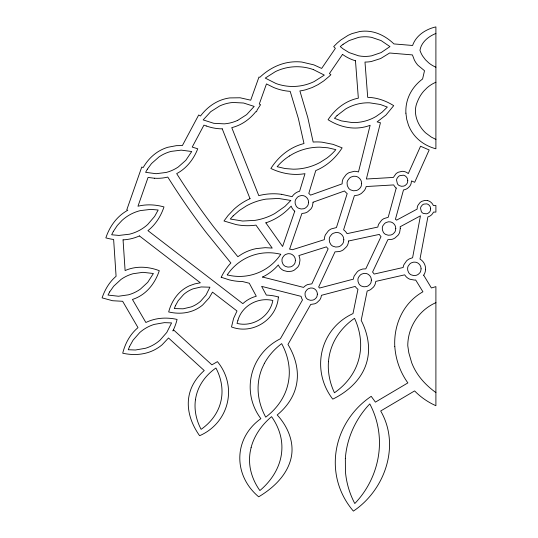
<?xml version="1.0" encoding="UTF-8"?>
<svg xmlns="http://www.w3.org/2000/svg" width="538" height="538" viewBox="0 0 538 538"><rect width="100%" height="100%" fill="white"/><g stroke="black" fill="none" stroke-linecap="round" stroke-linejoin="round"><path stroke-width="0.81" d="M425.578 269.282L425.37 266.66A11.419 11.419 0 0 0 419.983 259.06L427.885 216.915A8.413 8.413 0 0 0 433.46 212.106L435.901 212.086L435.901 205.523L433.346 205.523A8.426 8.426 0 0 0 427.589 200.566M278.375 296.942C276.895 319.552 252.638 335.019 231.495 326.949L233.62 318.348L237.002 310.991L212.497 292.141L209.121 297.924L202.678 304.972A34.566 34.566 0 0 1 194.817 309.949C186.666 313.661 177.305 313.997 168.67 311.946C170.929 303.432 175.57 295.389 182.59 289.942A34.526 34.526 0 0 1 189.605 285.725L194.803 283.869L200.358 282.8L139.396 235.906M396.224 188.085L388.207 217.278L383.964 218.596A12.542 12.542 0 0 0 381.63 220.217L378.712 224.104A10.525 10.525 0 0 0 377.864 227.049L347.037 233.653A12.354 12.354 0 0 0 343.594 229.807L354.401 195.677L358.039 195.065A12.959 12.959 0 0 0 361.516 193.31L364.374 190.459A11.446 11.446 0 0 0 365.833 187.621L366.156 186.545L393.708 184.924A8.904 8.904 0 0 0 396.217 188.092M294.77 211.178L282.591 246.485L265.833 222.813M342.504 54.446L329.424 73.558L330.883 74.721L329.155 76.403L323.748 80.922L318.072 84.634L312.168 87.546L306.088 89.651A49.361 49.361 0 0 1 299.888 90.942L307.776 117.513L313.163 142.059A53.598 53.598 0 0 1 322.114 142.187L333.035 144.345L342.134 147.856C337.339 155.428 330.957 162.059 323.291 166.753A52.347 52.347 0 0 1 315.766 170.573L308.785 193.398A11.311 11.311 0 0 1 310.527 195.146L342.141 183.855L342.215 182.147A11.453 11.453 0 0 1 343.264 178.495L346.156 174.648A13.497 13.497 0 0 1 349.048 172.651L354.327 171.299A12.266 12.266 0 0 1 358.463 171.992L370.137 125.293A42.267 42.267 0 0 1 357.427 127.983C347.064 128.562 336.775 125.233 328.072 119.725C333.829 111.01 342.007 103.673 351.879 100.007A42.267 42.267 0 0 1 358.342 98.165L355.47 60.727M237.735 120.337L246.653 114.628L254.185 106.41L243.573 103.014L232.988 102.469A39.032 39.032 0 0 0 219.632 105.993L210.708 111.696L203.176 119.913L213.794 123.31L224.38 123.861A39.032 39.032 0 0 0 237.735 120.337M435.901 33.464C428.564 36.376 421.288 42.125 419.963 50.343A26.476 26.476 0 0 0 422.713 56.14L425.491 59.799L428.712 62.865A30.262 30.262 0 0 0 435.901 67.216M154.467 178.246L148.064 177.419L137.97 206.229C146.497 204.07 155.556 204.568 163.982 206.928C160.949 216.094 155.576 224.635 147.943 230.647L242.84 303.647A31.029 31.029 0 0 1 256.29 296.243L249.289 283.244L242.45 281.515A53.706 53.706 0 0 1 229.269 279.868L221.179 277.252M281.522 194.299L292.127 196.686L292.827 195.671A12.313 12.313 0 0 1 298.005 191.777L299.612 191.252L304.992 173.66A52.26 52.26 0 0 1 296.653 174.406C287.749 174.5 278.899 172.301 270.876 168.481C276.176 160.116 283.432 152.906 292.174 148.172A51.661 51.661 0 0 1 303.99 143.538L298.355 118.468L290.184 91.346A51.11 51.11 0 0 1 273.721 87.519L266.471 83.921L259.296 104.016L260.56 104.722L257.211 109.853L256.518 111.783L255.906 111.561C251.629 116.954 246.269 121.541 240.082 124.594A40.888 40.888 0 0 1 231.757 127.627L258.785 195.637A58.79 58.79 0 0 1 281.522 194.319M427.575 200.593L424.859 200.405L421.926 201.299A9.321 9.321 0 0 0 419.922 202.685L417.925 205.348A7.936 7.936 0 0 0 417.199 207.876L417.152 209.087L396.58 220.163A11.116 11.116 0 0 0 395.443 219.248L403.493 189.941L404.932 189.605A9.993 9.993 0 0 0 407.683 188.226L409.438 186.605A8.816 8.816 0 0 0 411.059 183.673L411.516 180.923L414.69 182.295L429.176 149.968L420.548 146.235L408.288 173.592A9.247 9.247 0 0 0 402.148 171.299L398.295 172.241A10.437 10.437 0 0 0 395.928 173.828L393.379 177.432L366.371 179.019L380.44 122.738L377.111 121.904L386.002 115.024L393.708 105.663C385.941 100.754 376.943 97.553 367.703 97.351L364.986 62.058A35.427 35.427 0 0 0 371.314 61.514L380.662 58.541L389.64 53.006L412.417 54.91L414.354 60A24.869 24.869 0 0 0 417.885 65.219L424.509 70.72L422.592 78.985C416.466 83.538 411.476 89.685 408.611 96.786A38.124 38.124 0 0 0 405.894 113.162M262.517 277.016L303.553 287.406A11.446 11.446 0 0 1 307.675 284.548L311.852 283.835L328.153 248.805A11.54 11.54 0 0 1 326.465 246.848L298.839 255.577A11.211 11.211 0 0 1 299.948 260.372L299.336 264.131A10.552 10.552 0 0 1 297.716 267.151L294.474 269.995A12.018 12.018 0 0 1 291.609 271.213L287.769 271.596L283.647 270.54A10.585 10.585 0 0 1 279.027 266.344L278.321 264.918A48.763 48.763 0 0 1 262.537 277.057M206.262 126.006L203.956 125.125L192.227 147.082L197.742 148.791C193.767 159.093 186.565 168.434 176.679 173.619A731.418 731.418 0 0 0 213.902 227.177L237.85 256.727L241.616 254.232A46.335 46.335 0 0 1 256.149 248.623L265.187 247.675L272.215 248.085L255.987 225.126A59.725 59.725 0 0 1 236.081 224.581L223.996 220.99L228.051 215.516L234.117 209.127A59.059 59.059 0 0 1 250.029 198.683M313.506 69.651L324.32 75.098L314.105 81.601A49.267 49.267 0 0 1 276.061 83.551L265.247 78.097L275.463 71.588A49.267 49.267 0 0 1 313.513 69.637M435.901 139.416L431.321 137.096L425.679 132.913A31.769 31.769 0 0 1 421.368 128.051C415.894 120.525 413.372 110.492 417.414 101.716A35.024 35.024 0 0 1 423.608 91.272L427.138 87.714A33.47 33.47 0 0 1 435.901 82.22M435.901 392.579C428.161 386.983 421.193 380.158 416.21 371.953A57.875 57.875 0 0 1 411.725 362.841L408.826 352.867L407.77 345.699A47.263 47.263 0 0 1 435.928 302.632M423.662 275.18L431.395 287.971L435.901 286.626L435.901 405.706A68.306 68.306 0 0 1 414.603 390.911L380.689 410.985C400.534 445.262 385.1 489.916 353.385 511.1C322.538 475.074 332.82 422.283 371.207 396.331L375.41 402.128L407.865 382.915A70.693 70.693 0 0 1 394.811 346.566M250.036 198.697L222.221 128.797M405.894 113.162L406.721 119.349L408.476 125.193A37.465 37.465 0 0 0 414.569 135.549C420.023 142.113 427.683 146.639 435.901 148.791L435.901 26.9C425.921 29.106 416.015 35.434 412.592 45.481L393.93 43.921C387.723 37.942 380.023 33.295 371.482 31.702A35.32 35.32 0 0 0 359.687 31.54L351.913 33.632L348.099 35.347L340.695 40.088L337.138 43.121L333.695 46.591L335.376 48.359L321.65 68.434L313.842 64.869L301.825 62.045A48.864 48.864 0 0 0 285.752 62.966C275.967 65.199 267.043 70.431 259.827 77.344L258.98 77.035L250.708 100.189L240.082 97.775L229.746 97.916A40.666 40.666 0 0 0 219.941 100.539C212.167 103.726 205.529 109.295 200.513 115.986L198.69 114.991L182.382 145.569L176.356 145.663L167.775 147.291A40.068 40.068 0 0 0 157.405 152.146C151.501 156.033 146.692 161.447 143.175 167.56L141.756 167.042L126.773 209.86L127.795 210.23A42.663 42.663 0 0 0 122.442 213.721C114.527 219.753 108.958 228.482 105.852 237.87A57.653 57.653 0 0 0 113.632 239.484L116.087 276.283C109.436 281.925 104.843 289.673 102.099 297.877L112.624 300.735L122.644 301.287L138.01 327.629C130.196 334.105 125.125 343.426 122.725 353.204C132.328 355.342 142.644 355.013 151.777 351.146A40.31 40.31 0 0 0 162.12 344.771L168.508 337.992L204.238 370.548C198.683 375.45 194.057 381.476 191.232 388.355A40.834 40.834 0 0 0 188.381 400.568C187.446 413.204 192.382 425.558 199.611 435.713C229.074 422.841 237.87 386.492 217.433 361.637L211.891 364.838L173.707 330.043L172.886 330.944A54.58 54.58 0 0 0 177.089 319.438C166.733 317.097 155.475 317.716 145.879 322.504L132.442 299.464A37.485 37.485 0 0 0 141.07 295.409C149.947 289.774 156.02 280.547 159.295 270.688C148.448 266.512 135.865 265.691 125.105 270.58L123.061 239.881M394.784 346.566C393.93 330.951 398.685 314.757 409.142 302.941A53.134 53.134 0 0 1 422.922 291.791L415.679 279.975A10.343 10.343 0 0 1 414.334 280.063L409.875 279.235A10.612 10.612 0 0 1 404.704 274.837L375.82 281.381L375.161 284.165A10.578 10.578 0 0 1 373.385 287.191L370.87 289.404A12.018 12.018 0 0 1 367.945 290.789L367.185 291.004L361.18 320.366C366.573 330.89 369.606 342.861 368.241 354.717A48.615 48.615 0 0 1 363.627 370.346C357.239 383.318 345.551 392.861 332.76 399.142C310.628 370.406 319.606 328.9 352.995 313.593L357.965 289.289A10.572 10.572 0 0 1 355.221 286.424L321.448 295.308L321.004 297.4A9.697 9.697 0 0 1 319.659 300.043L316.956 302.638A11.103 11.103 0 0 1 314.528 303.849L310.722 304.434L287.964 344.441C294.057 354.468 297.944 366.129 297.326 377.965A46.524 46.524 0 0 1 294.555 391.435C291.119 400.723 284.797 408.705 277.198 414.966C287.743 426.405 294.696 442.478 291.071 458.147C287.057 475.296 273.277 488.074 258.684 496.809C232.994 475.296 233.317 438.416 260.876 418.658C240.533 391.563 250.405 353.742 280.412 338.745L302.511 299.908A10.33 10.33 0 0 1 301.105 296.357L261.636 286.371L266.344 295.093A48.561 48.561 0 0 1 278.368 296.976M280.749 254.292A49.536 49.536 0 0 1 227.278 274.898M227.251 274.891A49.536 49.536 0 0 1 280.722 254.286M222.221 128.851A46.739 46.739 0 0 1 206.283 125.959M154.467 178.226A43.289 43.289 0 0 0 167.795 177.069A725.863 725.863 0 0 0 206.115 232.423L230.863 262.947A57.848 57.848 0 0 0 221.219 277.272M355.457 60.781A42.132 42.132 0 0 1 342.538 54.405M265.846 222.866A59.106 59.106 0 0 0 289.814 207.554L291.199 206.128A10.794 10.794 0 0 0 294.757 211.192M139.409 235.933A44.412 44.412 0 0 1 123.061 239.854M425.565 269.282A10.975 10.975 0 0 1 423.682 275.194M345.349 458.416L345.43 471.597A83.383 83.383 0 0 0 354.798 503.528C371.94 485.706 381.308 460.555 379.162 435.834A83.383 83.383 0 0 0 369.794 403.904C355.752 418.591 346.808 438.107 345.349 458.416M328.469 361.691C327.629 372.357 329.902 383.123 334.448 392.767C343.217 386.688 350.588 378.517 355.235 368.873A55.555 55.555 0 0 0 360.494 349.397C361.328 338.732 359.061 327.972 354.515 318.321C345.739 324.401 338.368 332.571 333.728 342.215A55.555 55.555 0 0 0 328.469 361.691M313.069 202.221L312.47 205.967A10.572 10.572 0 0 1 310.87 208.979L307.655 211.831A12.011 12.011 0 0 1 304.811 213.061L301.905 213.492L289.605 249.155A11.164 11.164 0 0 1 292.416 249.733L324.32 239.659L324.407 238.334A11.453 11.453 0 0 1 325.463 234.723L328.335 230.91A13.497 13.497 0 0 1 331.2 228.926L336.438 227.554L347.205 193.539A11.48 11.48 0 0 1 344.542 190.963L313.069 202.221M343.822 239.766L343.432 242.194A6.873 6.873 0 0 1 342.383 244.158L340.863 245.631A7.774 7.774 0 0 1 338.415 246.808L335.705 247.043L332.867 246.189A6.873 6.873 0 0 1 330.756 244.4L329.498 241.925L329.243 238.959A6.873 6.873 0 0 1 329.875 236.774L331.61 234.467A8.097 8.097 0 0 1 333.345 233.263L335.88 232.49L338.086 232.618A7.081 7.081 0 0 1 340.756 233.801L341.812 234.736A7.539 7.539 0 0 1 343.526 237.735L343.822 239.766M361.637 183.505L361.247 185.94A6.873 6.873 0 0 1 360.198 187.896L358.678 189.376A7.774 7.774 0 0 1 356.237 190.553L353.52 190.782L350.689 189.927A6.873 6.873 0 0 1 348.57 188.139L347.313 185.664L347.057 182.705A6.873 6.873 0 0 1 347.689 180.512L349.424 178.206A8.097 8.097 0 0 1 351.159 177.009L353.695 176.229L355.9 176.356A7.081 7.081 0 0 1 358.57 177.547L359.626 178.481A7.539 7.539 0 0 1 361.341 181.474L361.637 183.505M430.656 208.818L430.38 210.519A4.741 4.741 0 0 1 429.337 212.254L428.208 213.156A5.36 5.36 0 0 1 426.466 213.801L423.514 213.478A4.795 4.795 0 0 1 421.328 211.636L420.555 208.26A4.761 4.761 0 0 1 420.992 206.747L422.195 205.146A5.568 5.568 0 0 1 423.823 204.117L426.681 203.868A4.916 4.916 0 0 1 428.907 204.998A5.198 5.198 0 0 1 430.44 207.412L430.656 208.818M295.443 260.392L295.08 262.645A6.335 6.335 0 0 1 294.104 264.461L292.699 265.819A7.189 7.189 0 0 1 290.439 266.895L287.951 267.11L285.328 266.33A6.335 6.335 0 0 1 283.008 264.165L282.067 261.75L281.986 259.652A6.322 6.322 0 0 1 282.571 257.628L284.178 255.503A7.519 7.519 0 0 1 285.779 254.393L288.112 253.674L290.143 253.795A6.537 6.537 0 0 1 292.605 254.891L293.587 255.752A6.96 6.96 0 0 1 295.167 258.516L295.443 260.392M308.57 202.261L308.207 204.514A6.335 6.335 0 0 1 307.232 206.323L305.826 207.681A7.189 7.189 0 0 1 303.566 208.764L301.078 208.979L298.456 208.193A6.335 6.335 0 0 1 296.135 206.027L295.194 203.62L295.106 201.515A6.322 6.322 0 0 1 295.698 199.497L297.306 197.365A7.519 7.519 0 0 1 298.906 196.262L301.24 195.543L303.271 195.664A6.537 6.537 0 0 1 305.732 196.753L306.714 197.621A6.96 6.96 0 0 1 308.294 200.385L308.57 202.261M317.38 294.145L317.043 296.203A5.831 5.831 0 0 1 316.149 297.864L314.858 299.108A6.638 6.638 0 0 1 312.786 300.11L310.513 300.305L308.113 299.592A5.77 5.77 0 0 1 305.981 297.615L305.12 295.402L305.046 293.466A5.77 5.77 0 0 1 305.584 291.616L307.064 289.659A6.947 6.947 0 0 1 308.536 288.65L310.668 287.991L312.524 288.099A5.992 5.992 0 0 1 314.784 289.101L315.678 289.895A6.382 6.382 0 0 1 317.131 292.43L317.38 294.145M371.395 280.083L371.032 282.336A6.335 6.335 0 0 1 370.057 284.151L368.651 285.51A7.189 7.189 0 0 1 366.391 286.586L363.896 286.801L361.28 286.021A6.335 6.335 0 0 1 358.96 283.856L358.012 281.441L357.931 279.343A6.322 6.322 0 0 1 358.516 277.319L360.124 275.194A7.519 7.519 0 0 1 361.731 274.084L364.065 273.365L366.096 273.486A6.537 6.537 0 0 1 368.557 274.582L369.532 275.443A6.96 6.96 0 0 1 371.112 278.207L371.395 280.083M395.773 228.516L395.41 230.768A6.335 6.335 0 0 1 394.435 232.577L393.029 233.936A7.189 7.189 0 0 1 390.77 235.019L388.275 235.234L385.659 234.447A6.335 6.335 0 0 1 383.338 232.281L382.39 229.874L382.31 227.769A6.322 6.322 0 0 1 382.895 225.752L384.502 223.62A7.519 7.519 0 0 1 386.109 222.517L388.443 221.797L390.474 221.918A6.537 6.537 0 0 1 392.935 223.008L393.917 223.875A6.96 6.96 0 0 1 395.497 226.639L395.773 228.516M400.272 228.495L399.667 232.248A10.552 10.552 0 0 1 398.046 235.267L394.805 238.112A12.018 12.018 0 0 1 391.94 239.336L387.871 239.692L372.558 272.08A11.506 11.506 0 0 1 374.132 274.071L403.164 267.494A10.511 10.511 0 0 1 403.91 264.703L406.513 260.93A12.509 12.509 0 0 1 409.405 258.852L412.599 257.729L420.454 215.825L400.131 226.767A10.814 10.814 0 0 1 400.272 228.495M407.77 180.694L407.468 182.57A5.279 5.279 0 0 1 406.661 184.077L405.484 185.213A5.992 5.992 0 0 1 403.608 186.114L401.53 186.289L399.344 185.637A5.279 5.279 0 0 1 397.414 183.828L396.553 180.069A5.266 5.266 0 0 1 397.044 178.387L398.382 176.612A6.268 6.268 0 0 1 399.721 175.691L403.359 175.193A5.447 5.447 0 0 1 405.41 176.101L406.224 176.82A5.797 5.797 0 0 1 407.542 179.127L407.77 180.694M421.086 268.832L420.723 271.085A6.335 6.335 0 0 1 419.754 272.901L418.342 274.259A7.189 7.189 0 0 1 416.089 275.335L413.594 275.55L410.978 274.77A6.335 6.335 0 0 1 408.651 272.598L407.71 270.19L407.629 268.092A6.322 6.322 0 0 1 408.214 266.068L409.821 263.936A7.519 7.519 0 0 1 411.422 262.833L413.762 262.114L415.787 262.235A6.537 6.537 0 0 1 418.255 263.331L419.23 264.192A6.96 6.96 0 0 1 420.81 266.956L421.086 268.832M195.442 399.795C194.023 409.936 196.323 420.353 201.111 429.337C208.361 424.307 214.447 417.522 218.132 409.472A43.457 43.457 0 0 0 221.602 397.562C223.021 387.421 220.721 376.997 215.926 368.012C208.683 373.042 202.597 379.828 198.912 387.878A43.457 43.457 0 0 0 195.442 399.795M348.644 240.984L348.147 243.485A11.459 11.459 0 0 1 346.593 246.666L343.405 249.766A12.959 12.959 0 0 1 339.518 251.528L335.013 251.858L318.644 287.01A10.518 10.518 0 0 1 319.511 288.059L353.426 279.135A10.525 10.525 0 0 1 354.246 275.866L357.42 271.636A12.535 12.535 0 0 1 360.009 269.948L362.794 269L365.786 268.865L381.032 236.612A10.673 10.673 0 0 1 379.324 234.407L348.644 240.984M251.125 447.421L250.123 452.243A48.669 48.669 0 0 0 250.036 466.883C251.327 475.431 254.871 483.527 259.874 490.548C270.695 481.523 279.081 469.049 281.313 454.966A48.669 48.669 0 0 0 281.401 440.326C280.11 431.779 276.566 423.682 271.562 416.661C262.006 424.677 254.333 435.262 251.125 447.421M237.93 320.265L237.029 323.385C252.84 327.46 269.908 316.573 272.847 300.507C258.26 296.862 242.073 305.645 237.93 320.265M175.401 305.786L174.299 308.57L183.081 308.812L191.205 306.909A30.727 30.727 0 0 0 200.533 301.314L206.027 295.046L209.928 287.191L201.145 286.949L193.021 288.852A30.727 30.727 0 0 0 183.693 294.447L178.199 300.708L175.401 305.786M129.618 346.378L128.259 349.734L135.421 350.003L145.583 348.254A39.294 39.294 0 0 0 160.109 340.097L166.807 332.417L171.582 322.914L164.413 322.639L154.251 324.394A39.294 39.294 0 0 0 139.732 332.551L133.034 340.231L129.618 346.378M264.414 363.332L262.262 367.844A52.986 52.986 0 0 0 258.085 387.071C257.837 397.562 260.701 407.972 265.718 417.145C274.084 410.877 281.004 402.592 285.12 392.942A52.986 52.986 0 0 0 289.289 373.708C289.545 363.224 286.673 352.814 281.656 343.634C274.636 348.927 268.617 355.591 264.414 363.332M113.33 231.461L111.662 234.776L118.979 235.429L129.51 234.191A41.897 41.897 0 0 0 147.694 224.501L154.608 216.444L158.172 210.022L150.855 209.369L140.324 210.607A41.897 41.897 0 0 0 122.139 220.298L117.331 225.449L113.33 231.461M109.685 291.899L108.003 295.066L118.481 296.243L128.447 294.817A38.252 38.252 0 0 0 140.331 289.175L147.715 282.356L153.391 273.499L142.92 272.322L132.947 273.748A38.252 38.252 0 0 0 121.063 279.39L113.679 286.216L109.685 291.899M147.372 169.181L145.603 172.328L156.107 173.707L166.161 172.456A38.702 38.702 0 0 0 178.239 167.009L185.825 160.29L191.736 151.514L181.239 150.136L171.185 151.38A38.702 38.702 0 0 0 159.107 156.834L151.521 163.545L147.372 169.181M233.129 215.92L230.277 219.027L242.692 221.044L255.146 220.351A60.485 60.485 0 0 0 274.696 213.593L284.938 206.431L290.85 200.459L278.435 198.435L265.98 199.127A60.485 60.485 0 0 0 246.424 205.886L239.43 210.419L233.129 215.92M337.03 115.583L334.448 118.32L341.475 120.916L352.215 122.57A44.15 44.15 0 0 0 376.049 116.477L381.993 112.287L387.333 107.069L380.299 104.473L369.559 102.819A44.15 44.15 0 0 0 345.732 108.911L337.03 115.583M343.109 44.284L340.258 46.591L343.109 48.897L349.108 52.59L358.604 55.817A34.694 34.694 0 0 0 371.61 55.824L381.112 52.59L389.956 46.591L381.112 40.592L371.61 37.357A34.694 34.694 0 0 0 358.604 37.357L349.108 40.592L343.109 44.284M289.39 155.993L286.068 158.3A54.291 54.291 0 0 0 277.157 166.699L285.127 168.549L293.183 169.181A56.019 56.019 0 0 0 320.15 162.395L326.943 158.044A54.291 54.291 0 0 0 335.853 149.638L327.884 147.795L319.828 147.163A56.019 56.019 0 0 0 292.86 153.949L289.39 155.993"/></g></svg>
